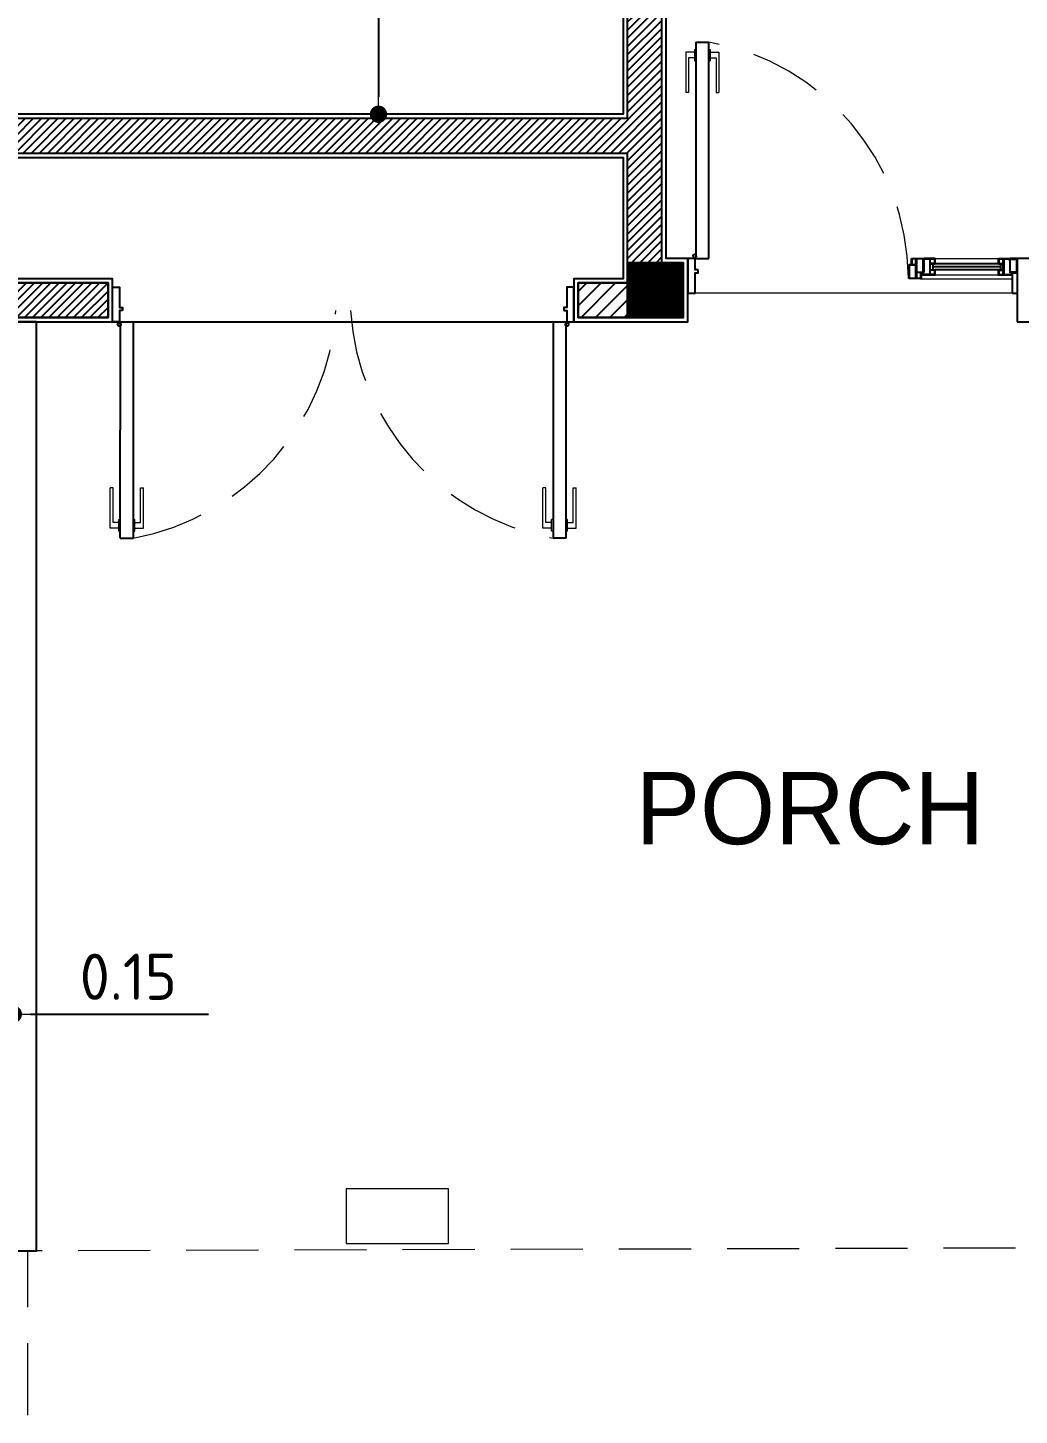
# Model space of a CAD drawing. Extents: x 233 to 569, y -241 to -74.
# Drawn here: x 240.74 to 244.177, y -183.044 to -178.234 of the extents above; entities that cross this region are included whole.
import ezdxf

# ---------------------------------------------------------------- set-up
doc = ezdxf.new("R2010")
doc.units = 0
doc.header["$MEASUREMENT"] = 0
doc.linetypes.add('DOT2', pattern=[0.125, 0, -0.125])
doc.linetypes.add('TRAZOS', pattern=[0.75, 0.5, -0.25])
doc.layers.get('0').update_dxf_attribs({"linetype": 'CONTINUOUS', "lineweight": 50})
doc.layers.get('DEFPOINTS').update_dxf_attribs({"linetype": 'CONTINUOUS'})
for name, color, linetype, lineweight in [('2D PA ESTRUCTURA COLUMNAS BORDES', 95, 'CONTINUOUS', 9), ('2D PB ABERTURAS VISTA', 1, 'CONTINUOUS', 9), ('AUXILIAR', 8, 'CONTINUOUS', 9), ('COTAS', 1, 'CONTINUOUS', 9), ('TEXTOGREEN', 3, 'CONTINUOUS', 40)]:
    doc.layers.add(name, color=color, linetype=linetype, lineweight=lineweight)
for name, color, linetype in [('2D PB ABERTURAS CORTE', 1, 'CONTINUOUS'), ('2D PB MUROS MAMP. HATCH', 10, 'CONTINUOUS'), ('2D PB MUROS MAMPOSTERIAS', 1, 'CONTINUOUS'), ('2D PB MUROS REVOQUES', 7, 'CONTINUOUS'), ('2D PB REVESTIMIENTO MURETE PIEDRA', 5, 'CONTINUOUS'), ('2D PLATEA ESTRUCTURA COLUMNAS BORDES', 7, 'CONTINUOUS'), ('2D PLATEA ESTRUCTURA COLUMNAS HATCH', 92, 'CONTINUOUS')]:
    doc.layers.add(name, color=color, linetype=linetype)
doc.styles.add('ARIAL', font='')
doc.styles.get("Standard").update_dxf_attribs({"font": 'bahnschrift.ttf'})
doc.styles.get('ARIAL').set_extended_font_data('DIN')
doc.dimstyles.new('PLANTA', dxfattribs={"dimscale": 0, "dimtxt": 0.16, "dimasz": 0.06, "dimexe": 0.18, "dimexo": 0, "dimgap": 0.05, "dimtad": 1, "dimzin": 0, "dimdsep": 46, "dimtxsty": 'ARIAL', "dimblk1": 'DOT', "dimblk2": 'DOT', "dimsah": 1, "dimcen": 0.09, "dimclrd": 1, "dimclre": 1, "dimclrt": 3, "dimadec": 0, "dimazin": 0, "dimtfac": 1, "dimtofl": 0, "dimtmove": 0, "dimatfit": 3, "dimldrblk": 'DOT', "dimfxl": 0.18, "dimtolj": 1, "dimtzin": 0, "dimarcsym": 0})

# ---------------------------------------------------------------- blocks, each defined once
blk = doc.blocks.new('_DOT')
at = {"color": 0, "linetype": 'ByBlock'}
blk.add_line((-0.5, 0), (-1, 0), dxfattribs=at)
at = {"color": 0, "linetype": 'ByBlock', "const_width": 0.5}
blk.add_lwpolyline([(-0.25, 0, 1), (0.25, 0, 1)], format="xyb", close=True, dxfattribs=at)
blk = doc.blocks.new('*D198')
at = {"layer": 'COTAS', "color": 1, "linetype": 'DOT2', "lineweight": -2, "transparency": 16777216}
for p, q in [((242.1374, -177.3339), (241.7758, -177.3339)), ((242.1374, -178.5339), (241.7758, -178.5339))]:
    blk.add_line(p, q, dxfattribs=at)
at = {"layer": 'COTAS', "color": 1, "lineweight": -2, "transparency": 16777216}
blk.add_line((241.9558, -177.3939), (241.9558, -178.4739), dxfattribs=at)
at = {"layer": 'DEFPOINTS', "color": 0, "transparency": 16777216}
for p in [(242.1374, -177.3339), (241.9558, -178.5339), (242.1374, -178.5339)]:
    blk.add_point(p, dxfattribs=at)
at = {"layer": 'COTAS', "color": 1, "lineweight": -2, "transparency": 16777216, "xscale": 0.06, "yscale": 0.06, "zscale": 0.06}
for p, rotation in [((241.9558, -177.3339), 90), ((241.9558, -178.5339), 270)]:
    blk.add_blockref('_DOT', p, dxfattribs=dict(at, rotation=rotation))
at = {"layer": 'COTAS', "color": 3, "transparency": 16777216, "insert": (241.8258, -177.9339), "char_height": 0.16, "attachment_point": 5, "rotation": 90, "style": 'ARIAL'}
blk.add_mtext('\\A1;1.20', dxfattribs=at)
blk = doc.blocks.new('*D223')
at = {"layer": 'COTAS', "color": 1, "linetype": 'DOT2', "lineweight": -2, "transparency": 16777216}
for p, q in [((240.54, -181.494), (240.54, -181.8339)), ((240.69, -181.494), (240.69, -181.8339))]:
    blk.add_line(p, q, dxfattribs=at)
at = {"layer": 'COTAS', "color": 1, "lineweight": -2, "transparency": 16777216}
for p, q in [((240.48, -181.6539), (240.42, -181.6539)), ((240.75, -181.6539), (241.3672, -181.6539))]:
    blk.add_line(p, q, dxfattribs=at)
at = {"layer": 'DEFPOINTS', "color": 0, "transparency": 16777216}
for p in [(240.54, -181.494), (240.69, -181.494), (240.69, -181.6539)]:
    blk.add_point(p, dxfattribs=at)
at = {"layer": 'COTAS', "color": 1, "lineweight": -2, "transparency": 16777216, "xscale": 0.06, "yscale": 0.06, "zscale": 0.06}
blk.add_blockref('_DOT', (240.54, -181.6539), dxfattribs=at)
at = {"layer": 'COTAS', "color": 1, "lineweight": -2, "transparency": 16777216, "xscale": 0.06, "yscale": 0.06, "zscale": 0.06, "rotation": 180}
blk.add_blockref('_DOT', (240.69, -181.6539), dxfattribs=at)
at = {"layer": 'COTAS', "color": 3, "transparency": 16777216, "insert": (241.0886, -181.5239), "char_height": 0.16, "attachment_point": 5, "style": 'ARIAL'}
blk.add_mtext('\\A1;0.15', dxfattribs=at)

msp = doc.modelspace()

# ---------------------------------------------------------------- hatches: boundary and pattern name
at = {"layer": '2D PB MUROS MAMP. HATCH'}
h = msp.add_hatch(dxfattribs=at)
h.set_pattern_fill('_USER', color=256, scale=0.02, angle=45, pattern_type=0)
h.set_pattern_definition([(45, (-154.238334, 78.6603), (-0.0141421356, 0.0141421356), [])])
h.paths.add_polyline_path([(242.8185, -178.3529), (242.9385, -178.3529), (242.9385, -178.199), (242.8185, -178.199)])
h.paths.add_polyline_path([(242.8185, -178.6689), (242.8185, -179.0488), (242.9385, -179.0488), (242.9385, -178.3529), (242.8185, -178.3529), (242.8185, -178.5489), (240.155, -178.549), (240.155, -178.6689)])
h = msp.add_hatch(dxfattribs=at)
h.set_pattern_fill('_USER', color=256, scale=0.02, angle=45, pattern_type=0)
h.set_pattern_definition([(45, (-132.286063, -53.149484), (-0.0141421356, 0.0141421356), [])])
h.paths.add_polyline_path([(241.0185, -179.1189), (240.675, -179.1189), (240.675, -179.2389), (241.0185, -179.2389)])
h = msp.add_hatch(dxfattribs=at)
h.set_pattern_fill('JIS_WOOD', color=256, scale=0.05)
h.set_pattern_definition([(45, (234.9429, -54.853924), (-0.025, 0.025), [])])
h.paths.add_polyline_path([(242.8185, -179.1189), (242.6485, -179.1189), (242.6485, -179.2389), (242.8185, -179.2389)])
at = {"layer": '2D PLATEA ESTRUCTURA COLUMNAS HATCH'}
h = msp.add_hatch(dxfattribs=at)
h.set_pattern_fill('NET', color=256, scale=0.002, angle=90)
h.set_pattern_definition([(90, (237.206378, -55.093857), (-0.00635, 2e-18), []), (180, (237.206378, -55.093857), (-2e-18, -0.00635), [])])
h.paths.add_polyline_path([(243.0135, -179.0488), (242.8185, -179.0488), (242.8185, -179.2389), (243.0135, -179.2389)])

# ---------------------------------------------------------------- linework, layer by layer
at = {"layer": '2D PA ESTRUCTURA COLUMNAS BORDES'}
msp.add_lwpolyline([(242.1984, -182.259), (241.8439, -182.259), (241.8439, -182.449), (242.1984, -182.449)], close=True, dxfattribs=at)
at = {"layer": '2D PB ABERTURAS CORTE'}
for p, q in [((243.056, -178.2838), (243.1009, -178.2838)), ((243.056, -178.2838), (243.056, -179.0338)), ((243.1009, -179.0338), (243.1009, -178.2838)), ((243.056, -179.0338), (243.1009, -179.0338)), ((243.7944, -179.1038), (243.7944, -179.0551)), ((243.7944, -179.0551), (243.8186, -179.0551)), ((243.796, -179.0567), (243.7959, -179.1023)), ((243.8186, -179.0567), (243.796, -179.0567)), ((243.8035, -179.0338), (243.8202, -179.0338)), ((243.8035, -179.0529), (243.8035, -179.0338)), ((243.8045, -179.0535), (243.804, -179.0535)), ((243.8176, -179.0354), (243.805, -179.0354)), ((243.805, -179.0354), (243.805, -179.0529)), ((243.8186, -179.0551), (243.8186, -179.0364)), ((243.8186, -179.0551), (243.8186, -179.0364)), ((243.8186, -179.1013), (243.8186, -179.0567)), ((243.8201, -179.1038), (243.8202, -179.0338)), ((243.8203, -179.0338), (243.846, -179.0338)), ((243.8203, -179.1038), (243.8203, -179.0338)), ((243.8218, -179.0551), (243.8218, -179.0364)), ((243.8218, -179.0551), (243.8218, -179.0364)), ((243.8218, -179.1013), (243.8218, -179.0567)), ((243.8445, -179.0354), (243.8228, -179.0354)), ((243.8445, -179.081), (243.8445, -179.0354)), ((243.846, -179.0338), (243.846, -179.0826)), ((243.8475, -179.0338), (243.8475, -179.0369)), ((243.8852, -179.0338), (243.8475, -179.0338)), ((243.848, -179.0374), (243.8485, -179.0374)), ((243.849, -179.0369), (243.849, -179.0354)), ((243.849, -179.0354), (243.8657, -179.0354)), ((243.856, -179.0354), (243.8657, -179.0354)), ((243.8668, -179.0364), (243.8668, -179.0674)), ((243.8668, -179.0674), (243.8668, -179.0881)), ((243.8683, -179.0727), (243.8683, -179.0338)), ((243.8683, -179.0354), (243.8826, -179.0354)), ((243.8837, -179.0509), (243.8683, -179.0509)), ((243.8683, -179.0524), (243.8852, -179.0524)), ((243.8683, -179.0727), (243.8852, -179.0727)), ((243.8826, -179.0742), (243.8693, -179.0742)), ((243.8773, -179.0524), (243.8773, -179.0727)), ((244.1126, -179.0625), (243.8773, -179.0625)), ((243.8837, -179.0364), (243.8837, -179.0509)), ((243.8852, -179.0524), (243.8852, -179.0338)), ((244.1047, -179.0524), (243.8852, -179.0524)), ((244.1126, -179.0727), (243.8852, -179.0727)), ((243.8852, -179.0907), (243.8852, -179.0727)), ((244.1047, -179.0345), (244.1424, -179.0345)), ((244.1047, -179.0531), (244.1047, -179.0345)), ((244.1216, -179.0531), (244.1047, -179.0531)), ((244.1216, -179.0734), (244.1047, -179.0734)), ((244.1047, -179.0914), (244.1047, -179.0734)), ((244.1062, -179.0371), (244.1062, -179.0515)), ((244.1062, -179.0515), (244.1216, -179.0515)), ((244.1216, -179.0361), (244.1073, -179.0361)), ((244.1126, -179.0531), (244.1126, -179.0734)), ((244.1216, -179.0734), (244.1216, -179.0345)), ((244.1231, -179.0371), (244.1231, -179.068)), ((244.1231, -179.068), (244.1231, -179.0888)), ((244.1339, -179.0361), (244.1242, -179.0361)), ((244.1409, -179.0361), (244.1242, -179.0361)), ((244.1409, -179.0376), (244.1409, -179.0361)), ((244.1419, -179.0381), (244.1414, -179.0381)), ((244.1424, -179.0345), (244.1424, -179.0376)), ((244.1696, -179.0345), (244.1439, -179.0345)), ((244.1439, -179.0345), (244.1439, -179.0832)), ((244.1454, -179.0361), (244.1671, -179.0361)), ((244.1454, -179.0817), (244.1454, -179.0361)), ((244.1681, -179.0371), (244.1681, -179.0817)), ((244.1681, -179.0371), (244.1681, -179.0585)), ((244.1696, -179.0345), (244.1696, -179.1045)), ((243.8201, -179.1038), (243.7944, -179.1038)), ((243.7959, -179.1023), (243.8176, -179.1023)), ((243.8186, -179.1013), (243.8186, -179.0799)), ((243.8369, -179.1038), (243.8203, -179.1038)), ((243.8218, -179.1013), (243.8218, -179.0799)), ((243.8218, -179.081), (243.8445, -179.081)), ((243.846, -179.0826), (243.8218, -179.0826)), ((243.8228, -179.1023), (243.8354, -179.1023)), ((243.8354, -179.1023), (243.8354, -179.0847)), ((243.8359, -179.0842), (243.8364, -179.0842)), ((243.8369, -179.0847), (243.8369, -179.1038)), ((243.838, -179.0847), (243.838, -179.0907)), ((243.838, -179.0907), (243.8852, -179.0907)), ((243.8391, -179.0842), (243.8385, -179.0842)), ((243.8396, -179.0892), (243.8396, -179.0847)), ((243.8657, -179.0892), (243.8396, -179.0892)), ((243.8683, -179.0881), (243.8683, -179.0752)), ((243.8826, -179.0892), (243.8693, -179.0892)), ((243.8837, -179.0752), (243.8837, -179.0881)), ((244.1519, -179.0914), (244.1047, -179.0914)), ((244.1062, -179.0759), (244.1062, -179.0888)), ((244.1073, -179.0749), (244.1206, -179.0749)), ((244.1073, -179.0898), (244.1206, -179.0898)), ((244.1216, -179.0888), (244.1216, -179.0759)), ((244.1242, -179.0898), (244.1503, -179.0898)), ((244.1439, -179.0832), (244.1696, -179.0832)), ((244.1681, -179.0817), (244.1454, -179.0817)), ((244.1503, -179.0898), (244.1503, -179.0854)), ((244.1508, -179.0849), (244.1513, -179.0849)), ((244.1519, -179.0854), (244.1519, -179.0914)), ((244.153, -179.0832), (244.153, -179.1538)), ((244.153, -179.1538), (244.1696, -179.1538)), ((241.0609, -180.0039), (241.061, -179.2539)), ((241.1059, -179.2539), (241.1059, -180.0039)), ((242.5611, -179.2539), (242.5611, -180.0039)), ((242.6061, -180.0039), (242.6061, -179.2539)), ((241.0609, -180.0039), (241.1059, -180.0039)), ((242.6061, -180.0039), (242.5611, -180.0039))]:
    msp.add_line(p, q, dxfattribs=at)
for points in [[(243.0635, -179.0738), (243.0535, -179.0738), (243.0535, -179.0338), (243.0285, -179.0338), (243.0285, -179.1538), (243.0535, -179.1538), (243.0535, -179.0838), (243.0635, -179.0838)], [(241.0685, -179.2139), (241.0585, -179.2139), (241.0585, -179.2539), (241.0335, -179.2539), (241.0335, -179.1339), (241.0585, -179.1339), (241.0585, -179.2039), (241.0685, -179.2039)], [(242.5985, -179.2139), (242.6085, -179.2139), (242.6085, -179.2539), (242.6335, -179.2539), (242.6335, -179.1339), (242.6085, -179.1339), (242.6085, -179.2039), (242.5985, -179.2039)]]:
    msp.add_lwpolyline(points, close=True, dxfattribs=at)
for centre in [(243.0523, -179.0252), (241.0573, -179.2625), (242.6097, -179.2625)]:
    msp.add_circle(centre, 0.006, dxfattribs=at)
for centre, radius, start, end in [((243.804, -179.0529), 0.000512, 179.9589, 269.9589), ((243.8045, -179.0529), 0.000512, 269.9589, 359.9589), ((243.8176, -179.0364), 0.00102, 359.9589, 89.9589), ((243.8228, -179.0364), 0.00102, 90, 180), ((243.848, -179.0369), 0.000512, 180, 270), ((243.8485, -179.0369), 0.000512, 270, 0), ((243.8657, -179.0364), 0.00102, 0, 90), ((243.8693, -179.0752), 0.00102, 90, 180), ((243.8826, -179.0364), 0.00102, 0, 90), ((243.8826, -179.0752), 0.00102, 0, 90), ((244.1073, -179.0371), 0.00102, 90, 180), ((244.1242, -179.0371), 0.00102, 90, 180), ((244.1414, -179.0376), 0.000512, 180, 270), ((244.1419, -179.0376), 0.000512, 270, 0), ((244.1671, -179.0371), 0.00102, 0, 90), ((243.8176, -179.1013), 0.00102, 269.9589, 359.9589), ((243.8228, -179.1013), 0.00102, 180, 270), ((243.8359, -179.0847), 0.000512, 90, 180), ((243.8364, -179.0847), 0.000512, 0, 90), ((243.8385, -179.0847), 0.000512, 90, 180), ((243.8391, -179.0847), 0.000512, 360, 90), ((243.8657, -179.0881), 0.00102, 270, 0), ((243.8693, -179.0881), 0.00102, 180, 270), ((243.8826, -179.0881), 0.00102, 270, 0), ((244.1073, -179.0759), 0.00102, 90, 180), ((244.1073, -179.0888), 0.00102, 180, 270), ((244.1206, -179.0759), 0.00102, 0, 90), ((244.1206, -179.0888), 0.00102, 270, 0), ((244.1242, -179.0888), 0.00102, 180, 270), ((244.1508, -179.0854), 0.000512, 90, 180), ((244.1513, -179.0854), 0.000512, 0, 90)]:
    msp.add_arc(centre, radius, start, end, dxfattribs=at)
at = {"layer": '2D PB ABERTURAS VISTA'}
for p, q in [((243.021, -178.3189), (243.021, -178.4589)), ((243.051, -178.3189), (243.021, -178.3189)), ((243.051, -178.3389), (243.031, -178.3389)), ((243.031, -178.3389), (243.031, -178.4589)), ((243.051, -178.3089), (243.056, -178.3089)), ((243.051, -178.3089), (243.051, -178.3489)), ((243.051, -178.3489), (243.056, -178.3489)), ((243.101, -178.3089), (243.106, -178.3089)), ((243.101, -178.3489), (243.106, -178.3489)), ((243.106, -178.3089), (243.106, -178.3489)), ((243.106, -178.3189), (243.136, -178.3189)), ((243.106, -178.3389), (243.126, -178.3389)), ((243.126, -178.3389), (243.126, -178.4589)), ((243.136, -178.3189), (243.136, -178.4589)), ((243.031, -178.4589), (243.021, -178.4589)), ((243.126, -178.4589), (243.136, -178.4589)), ((242.6061, -179.2539), (242.5611, -179.2539)), ((241.0259, -179.9688), (241.0259, -179.8288)), ((241.0359, -179.8288), (241.0259, -179.8288)), ((241.0359, -179.9488), (241.0359, -179.8288)), ((241.1309, -179.8288), (241.1409, -179.8288)), ((241.1309, -179.9488), (241.1309, -179.8288)), ((241.1409, -179.9688), (241.1409, -179.8288)), ((242.5361, -179.8288), (242.5261, -179.8288)), ((242.5261, -179.9688), (242.5261, -179.8288)), ((242.5361, -179.9488), (242.5361, -179.8288)), ((242.6311, -179.9488), (242.6311, -179.8288)), ((242.6311, -179.8288), (242.6411, -179.8288)), ((242.6411, -179.9688), (242.6411, -179.8288)), ((241.0559, -179.9788), (241.0559, -179.9388)), ((241.0559, -179.9388), (241.0609, -179.9388)), ((241.1059, -179.9388), (241.1109, -179.9388)), ((241.1109, -179.9788), (241.1109, -179.9388)), ((242.5611, -179.9388), (242.5561, -179.9388)), ((242.5561, -179.9788), (242.5561, -179.9388)), ((242.6111, -179.9388), (242.6061, -179.9388)), ((242.6111, -179.9788), (242.6111, -179.9388)), ((241.0559, -179.9688), (241.0259, -179.9688)), ((241.0559, -179.9488), (241.0359, -179.9488)), ((241.0559, -179.9788), (241.0609, -179.9788)), ((241.1059, -179.9788), (241.1109, -179.9788)), ((241.1109, -179.9488), (241.1309, -179.9488)), ((241.1109, -179.9688), (241.1409, -179.9688)), ((242.5561, -179.9688), (242.5261, -179.9688)), ((242.5561, -179.9488), (242.5361, -179.9488)), ((242.5611, -179.9788), (242.5561, -179.9788)), ((242.6111, -179.9788), (242.6061, -179.9788)), ((242.6111, -179.9488), (242.6311, -179.9488)), ((242.6111, -179.9688), (242.6411, -179.9688))]:
    msp.add_line(p, q, dxfattribs=at)
at = {"layer": '2D PB ABERTURAS VISTA', "color": 251}
for p, q in [((243.8852, -179.0338), (244.1047, -179.0338)), ((243.8341, -179.1046), (244.153, -179.1045)), ((243.8852, -179.0907), (244.1047, -179.0907)), ((244.1696, -179.1538), (243.0285, -179.1538))]:
    msp.add_line(p, q, dxfattribs=at)
at = {"layer": '2D PB ABERTURAS VISTA', "linetype": 'TRAZOS', "ltscale": 0.5}
for centre, radius, start, end in [((242.9577, -179.1068), 0.8353, 0.4125, 80.1244), ((240.9492, -179.1571), 0.8612, 280.486, 356.2165), ((242.7178, -179.1571), 0.8612, 183.7835, 259.514)]:
    msp.add_arc(centre, radius, start, end, dxfattribs=at)
at = {"layer": '2D PB MUROS MAMP. HATCH'}
for points in [[(240.675, -179.1189), (241.0185, -179.1189), (241.0185, -179.2389), (240.675, -179.2389)], [(242.6485, -179.1189), (242.8185, -179.1189), (242.8185, -179.2389), (242.6485, -179.2389)]]:
    msp.add_lwpolyline(points, close=True, dxfattribs=at)
at = {"layer": '2D PB MUROS MAMPOSTERIAS'}
msp.add_line((241.0335, -179.2539), (242.6335, -179.2539), dxfattribs=at)
for points in [[(242.8185, -178.199), (242.8185, -178.5489), (240.155, -178.5489)], [(240.675, -178.6689), (242.8185, -178.6689), (242.8185, -179.1189), (242.6485, -179.1189), (242.6485, -179.2389), (243.0135, -179.2389), (243.0135, -179.0488), (242.9385, -179.0488), (242.9385, -178.199)], [(240.675, -179.2389), (241.0185, -179.2389), (241.0185, -179.1189), (240.675, -179.1189)]]:
    msp.add_lwpolyline(points, dxfattribs=at)
at = {"layer": '2D PB MUROS REVOQUES'}
for points in [[(242.8035, -178.184), (242.8035, -178.5339), (240.14, -178.5339)], [(240.69, -178.6839), (242.8035, -178.6839), (242.8035, -179.1039), (242.6335, -179.1039), (242.6335, -179.2539), (243.0285, -179.2539), (243.0285, -179.0338), (242.9535, -179.0338), (242.9535, -178.184)], [(240.69, -179.2539), (241.0335, -179.2539), (241.0335, -179.1039), (240.69, -179.1039)]]:
    msp.add_lwpolyline(points, dxfattribs=at)
msp.add_lwpolyline([(244.1696, -179.254), (246.7146, -179.254), (246.7146, -178.5039), (247.0146, -178.5039), (247.0146, -178.2839), (246.7146, -178.2839), (246.7146, -178.2839), (246.4946, -178.2839), (246.4946, -179.0341), (244.3946, -179.0339), (244.3946, -178.2838), (244.2446, -178.2838), (244.2446, -179.0339), (244.1696, -179.0338)], close=True, dxfattribs=at)
at = {"layer": '2D PB REVESTIMIENTO MURETE PIEDRA'}
msp.add_lwpolyline([(238.114, -182.394), (238.114, -182.474), (240.77, -182.474), (240.77, -179.2539), (240.69, -179.2539), (240.69, -182.394)], close=True, dxfattribs=at)
at = {"layer": '2D PLATEA ESTRUCTURA COLUMNAS BORDES'}
msp.add_lwpolyline([(243.0135, -179.0488), (242.8185, -179.0488), (242.8185, -179.2389), (243.0135, -179.2389)], close=True, dxfattribs=at)
at = {"layer": 'AUXILIAR', "linetype": 'TRAZOS', "ltscale": 0.5}
msp.add_line((246.4146, -182.4584), (240.77, -182.474), dxfattribs=at)
msp.add_lwpolyline([(240.7401, -183.044), (240.7401, -182.474)], dxfattribs=at)

# ---------------------------------------------------------------- texts
at = {"layer": 'TEXTOGREEN'}
msp.add_text('PORCH', height=0.25, dxfattribs=at).set_placement((242.8478, -181.0643))

# ---------------------------------------------------------------- dimensions: what is measured, and where the dimension line sits
at = {"layer": 'COTAS'}
for p1, p2, distance, picture, middle in [((242.1374, -177.3339), (242.1374, -178.5339), -0.1816, '*D198', (241.8258, -177.9339)), ((240.54, -181.494), (240.69, -181.494), -0.1599, '*D223', (241.0886, -181.5239))]:
    dim = msp.add_aligned_dim(p1=p1, p2=p2, distance=distance, dimstyle='PLANTA', override={"dimscale": 1}, dxfattribs=at)
    dim.commit()
    dim.dimension.update_dxf_attribs({"geometry": picture, "text_midpoint": middle})

doc.saveas('drawing.dxf')
